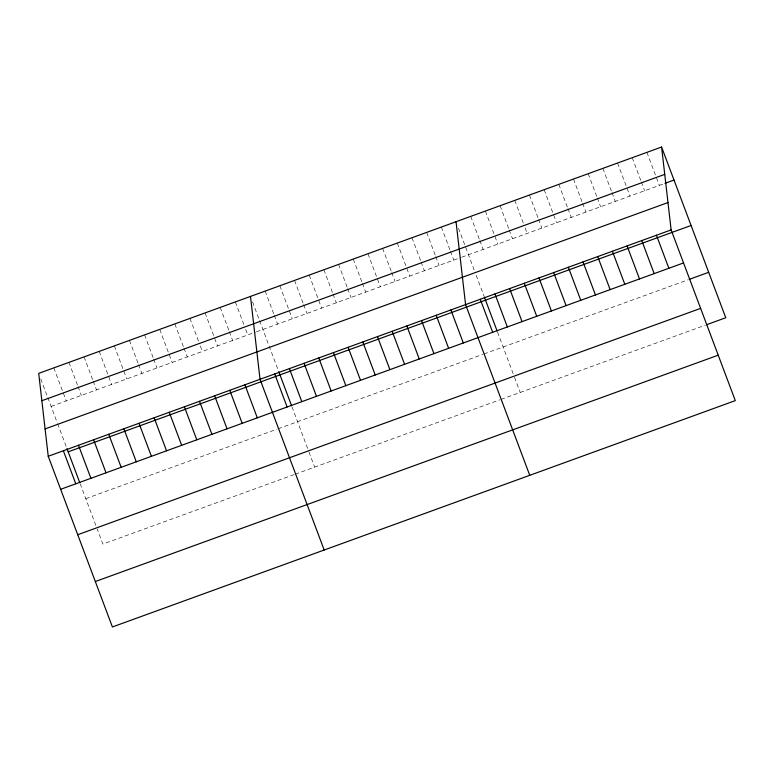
<?xml version="1.0" encoding="UTF-8"?>
<svg xmlns="http://www.w3.org/2000/svg" width="774" height="774" viewBox="0 0 774 774"><rect width="100%" height="100%" fill="white"/><g stroke="black" fill="none" stroke-linecap="round" stroke-linejoin="round"><path stroke-width="0.58" stroke-dasharray="3.87 2.9" d="M51.113 406.408L255.333 332.201M256.417 331.804L460.549 257.626M461.681 257.21L663.85 183.748M85.788 498.659L277.044 429.154M278.127 428.767L482.802 354.386M483.934 353.979L688.357 279.695M294.12 474.597L102.865 544.093L97.176 528.952M295.204 474.201L499.878 399.819M501.01 399.413L705.433 325.128M646.919 152.362L659.332 185.392M632.232 157.703L640.92 180.816M641.336 181.919L644.645 190.723M617.555 163.033L629.968 196.064M602.869 168.364L611.557 191.488M611.973 192.591L615.282 201.395M588.182 173.705L596.88 196.828M597.286 197.921L600.595 206.735M573.505 179.036L582.193 202.159M582.609 203.262L585.918 212.066M558.818 184.376L567.506 207.49M567.923 208.593L571.231 217.407M544.141 189.707L553.246 213.934M553.652 215.027L556.554 222.738M529.455 195.048L538.143 218.162M538.559 219.265L541.868 228.069M514.768 200.379L523.466 223.502M525.12 227.904L527.191 233.409M500.091 205.72L508.779 228.833M509.195 229.936L512.504 238.74M485.404 211.05L497.817 244.081M470.727 216.391L479.416 239.505M479.832 240.608L483.14 249.412M458.527 228.33L474.152 269.894M476.184 275.302L483.905 295.862M497.527 332.104L513.297 374.045M514.516 377.286L520.205 392.437M441.364 227.063L450.052 250.176M450.458 251.279L453.777 260.083M426.677 232.393L435.365 255.517M435.781 256.61L439.09 265.424M411.991 237.734L420.688 260.848M421.095 261.951L424.404 270.755M397.314 243.065L409.727 276.095M382.627 248.406L391.315 271.519M391.731 272.622L395.04 281.426M367.95 253.737L380.363 286.767M353.263 259.077L361.951 282.191M362.367 283.294L365.676 292.098M338.577 264.408L347.274 287.531M347.681 288.625L350.999 297.439M323.9 269.739L332.588 292.862M333.004 293.965L336.313 302.769M309.213 275.08L321.626 308.11M294.536 280.411L303.224 303.534M303.64 304.637L306.949 313.441M279.849 285.751L292.262 318.782M265.172 291.082L273.861 314.205M274.277 315.308L277.585 324.113M252.556 301.928L259.174 319.536M259.59 320.639L278.35 370.553M291.972 406.805L307.742 448.746M308.961 451.987L314.65 467.128M235.354 301.918L244.052 325.041M245.706 329.443L247.777 334.949M220.232 307.413L228.92 330.537M229.336 331.64L232.645 340.444M205.1 312.909L217.513 345.939M189.978 318.414L198.666 341.528M200.321 345.93L202.391 351.435M174.847 323.909L183.535 347.023M183.951 348.126L187.26 356.93M159.725 329.405L172.138 362.435M144.593 334.9L153.281 358.023M153.697 359.117L157.006 367.931M129.461 340.396L138.159 363.519M138.565 364.622L141.884 373.426M114.339 345.891L126.752 378.921M99.207 351.396L111.62 384.417M84.085 356.891L92.774 380.005M93.19 381.108L96.498 389.922M68.954 362.387L77.642 385.51M78.058 386.603L81.367 395.417M53.832 367.882L66.245 400.913M40.77 378.883L47.388 396.501M47.804 397.604L56.812 421.549M57.624 423.717L66.564 447.517M80.186 483.76L96.363 526.784"/><path stroke-width="1.16" d="M661.596 147.031L38.7 373.378L48.24 456.263L112.404 626.969L735.3 400.622L671.135 229.907L661.596 147.031L725.76 317.737L706.565 324.712M41.844 400.729L664.75 174.373M664.972 183.341L674.009 180.052M45.086 428.912L667.991 202.556M48.24 456.263L671.135 229.907M68.189 451.842L691.095 225.486M60.653 489.294L683.548 262.937M689.489 279.279L708.684 272.303M77.729 534.728L700.625 308.371M95.328 581.535L718.224 355.179M656.449 235.238L668.862 268.268M641.772 240.579L654.185 273.609M627.085 245.909L639.498 278.94M612.408 251.25L624.821 284.281M597.721 256.581L610.135 289.611M583.035 261.922L595.448 294.952M568.358 267.253L580.771 300.283M553.671 272.593L566.084 305.614M538.994 277.924L551.407 310.954M524.308 283.265L536.721 316.285M509.621 288.596L522.044 321.626M494.944 293.936L507.357 326.957M484.311 296.945L497.131 331.04M480.257 299.267L492.67 332.298M529.745 475.313L465.58 304.608L456.041 221.722M450.894 309.939L463.307 342.969M436.217 315.279L448.63 348.3M421.53 320.61L433.943 353.641M406.843 325.951L419.256 358.972M392.166 331.282L404.579 364.312M377.48 336.613L389.893 369.643M362.803 341.953L375.216 374.984M348.116 347.284L360.529 380.315M333.43 352.625L345.852 385.655M318.753 357.956L331.166 390.986M304.066 363.296L316.479 396.327M289.389 368.627L301.802 401.658M278.756 371.636L291.575 405.74M274.702 373.968L287.115 406.989M324.19 550.014L260.025 379.299L250.486 296.423M244.894 384.794L257.307 417.825M229.762 390.299L242.185 423.32M214.64 395.795L227.053 428.815M199.508 401.29L211.921 434.32M184.386 406.785L196.799 439.816M169.254 412.281L181.667 445.311M154.132 417.786L166.545 450.807M139.001 423.281L151.414 456.302M123.869 428.777L136.292 461.807M108.747 434.272L121.16 467.303M93.615 439.767L106.028 472.798M78.493 445.263L90.906 478.293M66.97 448.601L79.79 482.695M63.362 450.768L75.775 483.789"/></g></svg>
